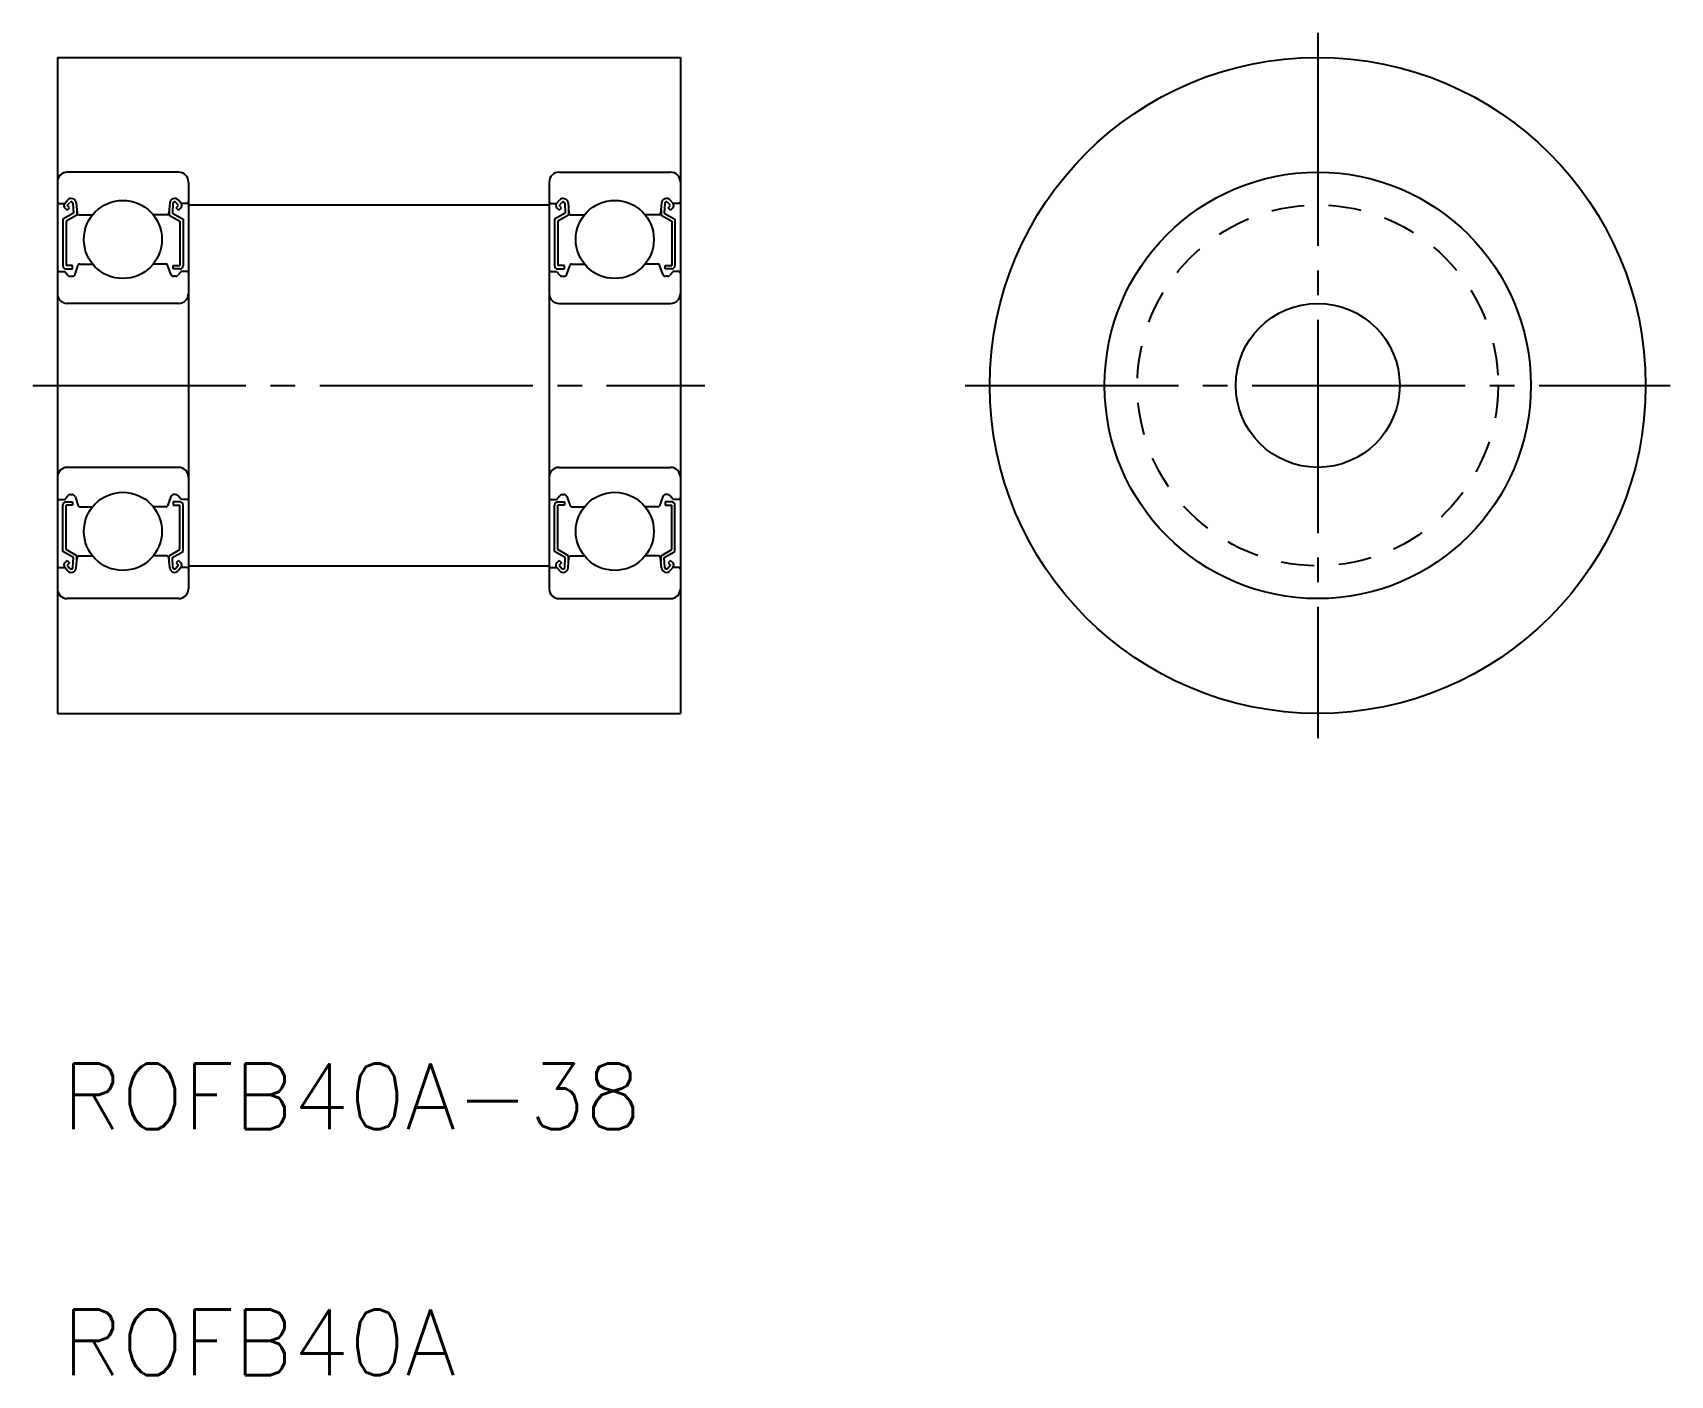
# Model space of a CAD drawing. Extents: x 112.3 to 212.2, y 51.1 to 133.
import ezdxf

# ---------------------------------------------------------------- set-up
doc = ezdxf.new("R2010")
doc.units = 0
doc.linetypes.add('CENTER', pattern=[17.5, 13, -1.5, 1.5, -1.5])
doc.linetypes.add('DASHED', pattern=[3.5, 2, -1.5])
doc.layers.get('0').update_dxf_attribs({"linetype": 'CONTINUOUS'})
doc.layers.add('CENTER', color=1, linetype='CENTER')
doc.styles.get("Standard").update_dxf_attribs({"font": 'txt.shx'})

msp = doc.modelspace()

# ---------------------------------------------------------------- linework, layer by layer
at = {"color": 7, "linetype": 'CONTINUOUS'}
for p, q in [((113.818, 131.494), (151.818, 131.494)), ((113.818, 131.494), (113.818, 91.494)), ((151.818, 131.494), (151.818, 91.494)), ((113.818, 123.894), (113.818, 99.094)), ((121.218, 124.494), (114.418, 124.494)), ((121.818, 123.894), (121.818, 99.094)), ((143.818, 123.894), (143.818, 99.094)), ((144.418, 124.494), (151.218, 124.494)), ((151.818, 123.894), (151.818, 99.094)), ((113.918, 122.594), (114.278, 122.594)), ((114.799, 121.995), (114.149, 121.619)), ((114.267, 122.58), (114.437, 122.784)), ((114.42, 122.169), (114.279, 122.31)), ((114.999, 121.879), (114.349, 121.504)), ((114.42, 122.452), (114.59, 122.654)), ((114.561, 122.311), (114.42, 122.452)), ((114.42, 122.169), (114.561, 122.311)), ((114.767, 122.595), (114.799, 121.995)), ((114.967, 122.618), (115.021, 121.985)), ((114.999, 122.24), (114.999, 121.879)), ((115.121, 121.894), (115.969, 121.894)), ((120.516, 121.894), (119.668, 121.894)), ((120.67, 122.618), (120.615, 121.985)), ((120.637, 122.24), (120.637, 121.879)), ((120.637, 121.879), (121.287, 121.504)), ((120.87, 122.595), (120.837, 121.995)), ((120.837, 121.995), (121.487, 121.619)), ((121.216, 122.452), (121.046, 122.654)), ((121.075, 122.311), (121.216, 122.452)), ((121.216, 122.169), (121.075, 122.311)), ((121.37, 122.58), (121.199, 122.784)), ((121.216, 122.169), (121.358, 122.31)), ((121.718, 122.594), (121.358, 122.594)), ((121.818, 122.494), (143.818, 122.494)), ((143.918, 122.594), (144.278, 122.594)), ((144.799, 121.995), (144.149, 121.619)), ((144.267, 122.58), (144.437, 122.784)), ((144.42, 122.169), (144.279, 122.31)), ((144.999, 121.879), (144.349, 121.504)), ((144.42, 122.452), (144.59, 122.654)), ((144.561, 122.311), (144.42, 122.452)), ((144.42, 122.169), (144.561, 122.311)), ((144.767, 122.595), (144.799, 121.995)), ((144.967, 122.618), (145.021, 121.985)), ((144.999, 122.24), (144.999, 121.879)), ((145.121, 121.894), (145.969, 121.894)), ((150.516, 121.894), (149.668, 121.894)), ((150.67, 122.618), (150.615, 121.985)), ((150.637, 122.24), (150.637, 121.879)), ((150.637, 121.879), (151.287, 121.504)), ((150.87, 122.595), (150.837, 121.995)), ((150.837, 121.995), (151.487, 121.619)), ((151.216, 122.452), (151.046, 122.654)), ((151.075, 122.311), (151.216, 122.452)), ((151.216, 122.169), (151.075, 122.311)), ((151.37, 122.58), (151.199, 122.784)), ((151.216, 122.169), (151.358, 122.31)), ((151.718, 122.594), (151.358, 122.594)), ((114.149, 121.619), (114.149, 118.794)), ((114.349, 121.504), (114.349, 118.794)), ((121.287, 121.504), (121.287, 118.794)), ((121.487, 121.619), (121.487, 118.794)), ((144.149, 121.619), (144.149, 118.794)), ((144.349, 121.504), (144.349, 118.794)), ((151.287, 121.504), (151.287, 118.794)), ((151.487, 121.619), (151.487, 118.794)), ((115.192, 118.894), (115.969, 118.894)), ((120.444, 118.894), (119.668, 118.894)), ((145.192, 118.894), (145.969, 118.894)), ((150.444, 118.894), (149.668, 118.894)), ((113.918, 118.444), (114.268, 118.444)), ((114.268, 118.444), (114.46, 118.215)), ((114.749, 118.794), (114.349, 118.794)), ((114.349, 118.594), (114.749, 118.594)), ((114.613, 118.144), (114.709, 118.144)), ((114.749, 118.594), (114.749, 118.794)), ((114.897, 118.275), (115.098, 118.828)), ((120.739, 118.275), (120.538, 118.828)), ((120.887, 118.794), (121.287, 118.794)), ((120.887, 118.594), (120.887, 118.794)), ((121.287, 118.594), (120.887, 118.594)), ((121.023, 118.144), (120.927, 118.144)), ((121.368, 118.444), (121.177, 118.215)), ((121.718, 118.444), (121.368, 118.444)), ((143.918, 118.444), (144.268, 118.444)), ((144.268, 118.444), (144.46, 118.215)), ((144.749, 118.794), (144.349, 118.794)), ((144.349, 118.594), (144.749, 118.594)), ((144.613, 118.144), (144.709, 118.144)), ((144.749, 118.594), (144.749, 118.794)), ((144.897, 118.275), (145.098, 118.828)), ((150.739, 118.275), (150.538, 118.828)), ((150.887, 118.594), (150.887, 118.794)), ((150.887, 118.794), (151.287, 118.794)), ((151.287, 118.594), (150.887, 118.594)), ((151.023, 118.144), (150.927, 118.144)), ((151.368, 118.444), (151.177, 118.215)), ((151.718, 118.444), (151.368, 118.444)), ((121.218, 116.494), (114.418, 116.494)), ((144.418, 116.494), (151.218, 116.494)), ((121.218, 106.494), (114.418, 106.494)), ((144.418, 106.494), (151.218, 106.494)), ((113.918, 104.544), (114.268, 104.544)), ((114.149, 101.369), (114.149, 104.194)), ((114.268, 104.544), (114.46, 104.772)), ((114.349, 104.394), (114.749, 104.394)), ((114.749, 104.194), (114.349, 104.194)), ((114.349, 101.484), (114.349, 104.194)), ((114.613, 104.844), (114.709, 104.844)), ((114.749, 104.394), (114.749, 104.194)), ((114.897, 104.712), (115.098, 104.16)), ((115.192, 104.094), (115.969, 104.094)), ((120.444, 104.094), (119.668, 104.094)), ((120.739, 104.712), (120.538, 104.16)), ((120.887, 104.394), (120.887, 104.194)), ((121.287, 104.394), (120.887, 104.394)), ((120.887, 104.194), (121.287, 104.194)), ((121.023, 104.844), (120.927, 104.844)), ((121.368, 104.544), (121.177, 104.772)), ((121.287, 101.484), (121.287, 104.194)), ((121.718, 104.544), (121.368, 104.544)), ((121.487, 101.369), (121.487, 104.194)), ((143.918, 104.544), (144.268, 104.544)), ((144.149, 101.369), (144.149, 104.194)), ((144.268, 104.544), (144.46, 104.772)), ((144.349, 104.394), (144.749, 104.394)), ((144.749, 104.194), (144.349, 104.194)), ((144.349, 101.484), (144.349, 104.194)), ((144.613, 104.844), (144.709, 104.844)), ((144.749, 104.394), (144.749, 104.194)), ((144.897, 104.712), (145.098, 104.16)), ((145.192, 104.094), (145.969, 104.094)), ((150.444, 104.094), (149.668, 104.094)), ((150.739, 104.712), (150.538, 104.16)), ((150.887, 104.394), (150.887, 104.194)), ((151.287, 104.394), (150.887, 104.394)), ((150.887, 104.194), (151.287, 104.194)), ((151.023, 104.844), (150.927, 104.844)), ((151.368, 104.544), (151.177, 104.772)), ((151.287, 101.484), (151.287, 104.194)), ((151.718, 104.544), (151.368, 104.544)), ((151.487, 101.369), (151.487, 104.194)), ((114.799, 100.993), (114.149, 101.369)), ((114.999, 101.109), (114.349, 101.484)), ((114.767, 100.392), (114.799, 100.993)), ((114.967, 100.37), (115.021, 101.002)), ((114.999, 100.748), (114.999, 101.109)), ((115.121, 101.094), (115.969, 101.094)), ((120.516, 101.094), (119.668, 101.094)), ((120.67, 100.37), (120.615, 101.002)), ((120.637, 101.109), (121.287, 101.484)), ((120.637, 100.748), (120.637, 101.109)), ((120.837, 100.993), (121.487, 101.369)), ((120.87, 100.392), (120.837, 100.993)), ((144.799, 100.993), (144.149, 101.369)), ((144.999, 101.109), (144.349, 101.484)), ((144.767, 100.392), (144.799, 100.993)), ((144.967, 100.37), (145.021, 101.002)), ((144.999, 100.748), (144.999, 101.109)), ((145.121, 101.094), (145.969, 101.094)), ((150.516, 101.094), (149.668, 101.094)), ((150.67, 100.37), (150.615, 101.002)), ((150.637, 101.109), (151.287, 101.484)), ((150.637, 100.748), (150.637, 101.109)), ((150.837, 100.993), (151.487, 101.369)), ((150.87, 100.392), (150.837, 100.993)), ((113.918, 100.394), (114.278, 100.394)), ((114.267, 100.408), (114.437, 100.203)), ((114.42, 100.819), (114.279, 100.677)), ((114.42, 100.819), (114.561, 100.677)), ((114.561, 100.677), (114.42, 100.536)), ((114.42, 100.536), (114.59, 100.333)), ((121.216, 100.536), (121.046, 100.333)), ((121.216, 100.819), (121.075, 100.677)), ((121.075, 100.677), (121.216, 100.536)), ((121.37, 100.408), (121.199, 100.203)), ((121.216, 100.819), (121.358, 100.677)), ((121.718, 100.394), (121.358, 100.394)), ((121.818, 100.494), (143.818, 100.494)), ((143.918, 100.394), (144.278, 100.394)), ((144.267, 100.408), (144.437, 100.203)), ((144.42, 100.819), (144.279, 100.677)), ((144.42, 100.819), (144.561, 100.677)), ((144.561, 100.677), (144.42, 100.536)), ((144.42, 100.536), (144.59, 100.333)), ((151.216, 100.536), (151.046, 100.333)), ((151.216, 100.819), (151.075, 100.677)), ((151.075, 100.677), (151.216, 100.536)), ((151.37, 100.408), (151.199, 100.203)), ((151.216, 100.819), (151.358, 100.677)), ((151.718, 100.394), (151.358, 100.394)), ((121.218, 98.494), (114.418, 98.494)), ((117.818, 98.494), (117.818, 98.494)), ((119.518, 98.494), (119.518, 98.494)), ((144.418, 98.494), (151.218, 98.494)), ((146.118, 98.494), (146.118, 98.494)), ((147.818, 98.494), (147.818, 98.494)), ((113.818, 91.494), (151.818, 91.494))]:
    msp.add_line(p, q, dxfattribs=at)
for centre, radius in [((190.692, 111.494), 20), ((190.692, 111.494), 13), ((117.818, 120.394), 2.381), ((147.818, 120.394), 2.381), ((190.692, 111.494), 5), ((117.818, 102.594), 2.381), ((147.818, 102.594), 2.381)]:
    msp.add_circle(centre, radius, dxfattribs=at)
at = {"color": 3, "linetype": 'DASHED'}
msp.add_circle((190.692, 111.494), 11, dxfattribs=at)
at = {"color": 7, "linetype": 'CONTINUOUS'}
for centre, radius, start, end in [((114.418, 123.894), 0.6, 90, 180), ((121.218, 123.894), 0.6, 0, 90), ((144.418, 123.894), 0.6, 90, 180), ((151.218, 123.894), 0.6, 0, 90), ((114.668, 122.592), 0.3, 4.93539, 140.13695), ((120.969, 122.592), 0.3, 39.86305, 175.06461), ((144.668, 122.592), 0.3, 4.93539, 140.13695), ((150.969, 122.592), 0.3, 39.86305, 175.06461), ((113.918, 122.694), 0.1, 180, 270), ((114.42, 122.452), 0.2, 140.13695, 225.00202), ((114.667, 122.59), 0.1, 3.10166, 139.95027), ((115.121, 121.994), 0.1, 184.93539, 270), ((120.516, 121.994), 0.1, 270, 355.06461), ((120.97, 122.59), 0.1, 40.04973, 176.89834), ((121.216, 122.452), 0.2, 314.99798, 39.86305), ((121.718, 122.694), 0.1, 270, 0), ((143.918, 122.694), 0.1, 180, 270), ((144.42, 122.452), 0.2, 140.13695, 225.00202), ((144.667, 122.59), 0.1, 3.10166, 139.95027), ((145.121, 121.994), 0.1, 184.93539, 270), ((150.516, 121.994), 0.1, 270, 355.06461), ((150.97, 122.59), 0.1, 40.04973, 176.89834), ((151.216, 122.452), 0.2, 314.99798, 39.86305), ((151.718, 122.694), 0.1, 270, 0), ((115.192, 118.794), 0.1, 90, 159.99156), ((120.444, 118.794), 0.1, 20.00844, 90), ((145.192, 118.794), 0.1, 90, 159.99156), ((150.444, 118.794), 0.1, 20.00844, 90), ((113.918, 118.344), 0.1, 90, 180.81025), ((114.349, 118.794), 0.2, 180, 270), ((114.613, 118.344), 0.2, 219.97618, 270), ((114.709, 118.344), 0.2, 270, 339.99156), ((120.927, 118.344), 0.2, 200.00844, 270), ((121.023, 118.344), 0.2, 270, 320.02382), ((121.287, 118.794), 0.2, 270, 0), ((121.718, 118.344), 0.1, 359.18975, 90), ((143.918, 118.344), 0.1, 90, 180.81025), ((144.349, 118.794), 0.2, 180, 270), ((144.613, 118.344), 0.2, 219.97618, 270), ((144.709, 118.344), 0.2, 270, 339.99156), ((150.927, 118.344), 0.2, 200.00844, 270), ((151.023, 118.344), 0.2, 270, 320.02382), ((151.287, 118.794), 0.2, 270, 0), ((151.718, 118.344), 0.1, 359.18975, 90), ((114.418, 117.094), 0.6, 180, 270), ((121.218, 117.094), 0.6, 270, 0), ((144.418, 117.094), 0.6, 180, 270), ((151.218, 117.094), 0.6, 270, 0), ((114.418, 105.894), 0.6, 90, 180), ((121.218, 105.894), 0.6, 0, 90), ((144.418, 105.894), 0.6, 90, 180), ((151.218, 105.894), 0.6, 0, 90), ((113.918, 104.644), 0.1, 179.18975, 270), ((114.349, 104.194), 0.2, 90, 180), ((114.613, 104.644), 0.2, 90, 140.02382), ((114.709, 104.644), 0.2, 20.00844, 90), ((115.192, 104.194), 0.1, 200.00844, 270), ((120.444, 104.194), 0.1, 270, 339.99156), ((120.927, 104.644), 0.2, 90, 159.99156), ((121.023, 104.644), 0.2, 39.97618, 90), ((121.287, 104.194), 0.2, 0, 90), ((121.718, 104.644), 0.1, 270, 0.81025), ((143.918, 104.644), 0.1, 179.18975, 270), ((144.349, 104.194), 0.2, 90, 180), ((144.613, 104.644), 0.2, 90, 140.02382), ((144.709, 104.644), 0.2, 20.00844, 90), ((145.192, 104.194), 0.1, 200.00844, 270), ((150.444, 104.194), 0.1, 270, 339.99156), ((150.927, 104.644), 0.2, 90, 159.99156), ((151.023, 104.644), 0.2, 39.97618, 90), ((151.287, 104.194), 0.2, 0, 90), ((151.718, 104.644), 0.1, 270, 0.81025), ((115.121, 100.994), 0.1, 90, 175.06461), ((120.516, 100.994), 0.1, 4.93539, 90), ((145.121, 100.994), 0.1, 90, 175.06461), ((150.516, 100.994), 0.1, 4.93539, 90), ((113.918, 100.294), 0.1, 90, 180), ((114.42, 100.536), 0.2, 134.99798, 219.86305), ((114.668, 100.395), 0.3, 219.86305, 355.06461), ((114.667, 100.398), 0.1, 220.04973, 356.89834), ((120.969, 100.395), 0.3, 184.93539, 320.13695), ((120.97, 100.398), 0.1, 183.10166, 319.95027), ((121.216, 100.536), 0.2, 320.13695, 45.00202), ((121.718, 100.294), 0.1, 0, 90), ((143.918, 100.294), 0.1, 90, 180), ((144.42, 100.536), 0.2, 134.99798, 219.86305), ((144.668, 100.395), 0.3, 219.86305, 355.06461), ((144.667, 100.398), 0.1, 220.04973, 356.89834), ((150.969, 100.395), 0.3, 184.93539, 320.13695), ((150.97, 100.398), 0.1, 183.10166, 319.95027), ((151.216, 100.536), 0.2, 320.13695, 45.00202), ((151.718, 100.294), 0.1, 0, 90), ((114.418, 99.094), 0.6, 180, 270), ((121.218, 99.094), 0.6, 270, 0), ((144.418, 99.094), 0.6, 180, 270), ((151.218, 99.094), 0.6, 270, 0)]:
    msp.add_arc(centre, radius, start, end, dxfattribs=at)
at = {"layer": 'CENTER', "color": 1, "linetype": 'CENTER'}
for p, q in [((190.692, 132.994), (190.692, 89.994)), ((112.318, 111.494), (153.318, 111.494)), ((169.192, 111.494), (212.192, 111.494))]:
    msp.add_line(p, q, dxfattribs=at)

# ---------------------------------------------------------------- texts
at = {"color": 7, "linetype": 'CONTINUOUS'}
for s, p in [('ROFB40A-38', (114.123, 66.145)), ('ROFB40A', (114.123, 51.145))]:
    msp.add_text(s, height=4, dxfattribs=at).set_placement(p)

doc.saveas('drawing.dxf')
